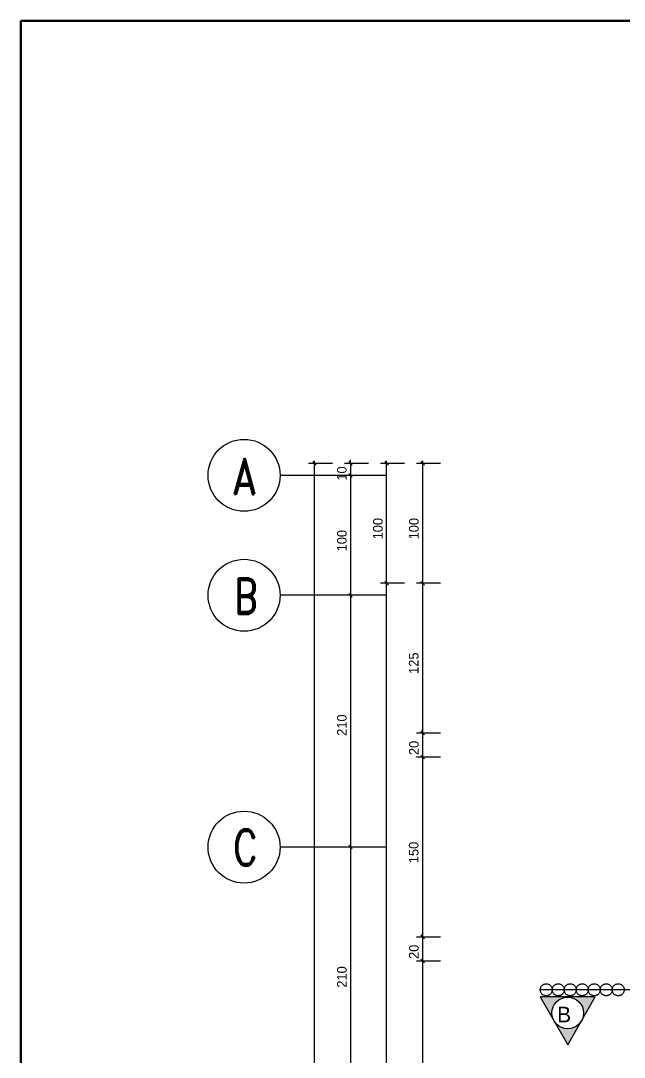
# Model space of a CAD drawing. Extents: x 182769.15 to 182771.38, y 101811.72 to 101812.21.
# Drawn here: x 182769.1488 to 182769.2493, y 101812.0408 to 101812.2136 of the extents above; entities that cross this region are included whole.
import ezdxf

# ---------------------------------------------------------------- set-up
doc = ezdxf.new("R2010")
doc.units = 0
doc.header["$MEASUREMENT"] = 0
doc.linetypes.add('DASHDOTX2', pattern=[50.8, 25.4, -12.7, 0, -12.7])
doc.linetypes.add('DUZ', pattern=[500, 500])
doc.layers.get('0').update_dxf_attribs({"color": 1, "linetype": 'DUZ'})
for name, color, linetype in [('AKS', 191, 'Continuous'), ('AKS YAZI', 81, 'Continuous'), ('dış dikey', 2, 'Continuous'), ('kesit yazısı', 5, 'Continuous'), ('kesit çizgisi', 7, 'DASHDOTX2')]:
    doc.layers.add(name, color=color, linetype=linetype)
doc.layers.add('Standard', color=7, linetype='Continuous', lineweight=25)
doc.styles.add('3', font='bgothl.ttf', dxfattribs={"height": 13})
doc.styles.add('İÇ ÖLÇÜ', font='stylu.ttf', dxfattribs={"height": 8})
doc.styles.add('STYLE1', font='romand.shx', dxfattribs={"width": 0.8, "height": 0.125})

msp = doc.modelspace()

# ---------------------------------------------------------------- hatches: boundary and pattern name
at = {"layer": 'kesit yazısı'}
h = msp.add_hatch(color=256, dxfattribs=at)
h.paths.add_polyline_path([(182769.23991, 101812.04283), (182769.23762, 101812.04683, 0.575071), (182769.24221, 101812.04683)])
h.paths.add_polyline_path([(182769.23726, 101812.04816, 0.129049), (182769.23761, 101812.04686), (182769.23533, 101812.05083), (182769.23991, 101812.05083), (182769.2445, 101812.05083), (182769.24222, 101812.04686, 0.129049), (182769.24257, 101812.04816, 1)])

# ---------------------------------------------------------------- linework, layer by layer
at = {"color": 0, "linetype": 'ByBlock'}
for p, q in [((182769.19802, 101812.13952), (182769.19742, 101812.14012)), ((182769.20342, 101812.14012), (182769.20402, 101812.13952)), ((182769.21002, 101812.13952), (182769.20942, 101812.14012)), ((182769.21602, 101812.13952), (182769.21542, 101812.14012)), ((182769.20402, 101812.13752), (182769.20342, 101812.13812)), ((182769.20402, 101812.13752), (182769.20342, 101812.13812)), ((182769.20942, 101812.12012), (182769.21002, 101812.11952)), ((182769.21002, 101812.11952), (182769.20942, 101812.12012)), ((182769.21602, 101812.11952), (182769.21542, 101812.12012)), ((182769.21542, 101812.12012), (182769.21602, 101812.11952)), ((182769.20402, 101812.11752), (182769.20342, 101812.11812)), ((182769.20342, 101812.11812), (182769.20402, 101812.11752)), ((182769.21542, 101812.09512), (182769.21602, 101812.09452)), ((182769.21542, 101812.09512), (182769.21602, 101812.09452)), ((182769.21602, 101812.09052), (182769.21542, 101812.09112)), ((182769.21602, 101812.09052), (182769.21542, 101812.09112)), ((182769.20402, 101812.07552), (182769.20342, 101812.07612)), ((182769.20342, 101812.07612), (182769.20402, 101812.07552)), ((182769.21542, 101812.06112), (182769.21602, 101812.06052)), ((182769.21542, 101812.06112), (182769.21602, 101812.06052)), ((182769.21602, 101812.05652), (182769.21542, 101812.05712)), ((182769.21602, 101812.05652), (182769.21542, 101812.05712))]:
    msp.add_line(p, q, dxfattribs=at)
at = {"layer": 'AKS', "linetype": 'Continuous'}
for p, q in [((182769.20972, 101812.13782), (182769.19198, 101812.13782)), ((182769.20972, 101812.11782), (182769.19198, 101812.11782)), ((182769.20972, 101812.07582), (182769.19198, 101812.07582))]:
    msp.add_line(p, q, dxfattribs=at)
at = {"layer": 'AKS YAZI', "ltscale": 100}
for centre in [(182769.18598, 101812.13782), (182769.18598, 101812.11782), (182769.18598, 101812.07582)]:
    msp.add_circle(centre, 0.006, dxfattribs=at)
at = {"layer": 'dış dikey'}
for p, q in [((182769.20072, 101812.13982), (182769.19672, 101812.13982)), ((182769.19772, 101811.85342), (182769.19772, 101812.14022)), ((182769.20672, 101812.13982), (182769.20272, 101812.13982)), ((182769.20372, 101812.13982), (182769.20372, 101812.14042)), ((182769.20372, 101812.13982), (182769.20372, 101812.13782)), ((182769.21272, 101812.13982), (182769.20872, 101812.13982)), ((182769.20972, 101812.11942), (182769.20972, 101812.14022)), ((182769.21872, 101812.13982), (182769.21472, 101812.13982)), ((182769.21572, 101812.14022), (182769.21572, 101812.11942)), ((182769.20672, 101812.13782), (182769.20272, 101812.13782)), ((182769.20672, 101812.13782), (182769.20272, 101812.13782)), ((182769.20372, 101812.13822), (182769.20372, 101812.11742)), ((182769.20372, 101812.13782), (182769.20372, 101812.13722)), ((182769.20972, 101811.91542), (182769.20972, 101812.12022)), ((182769.21572, 101812.12022), (182769.21572, 101812.09442)), ((182769.21272, 101812.11982), (182769.20872, 101812.11982)), ((182769.21272, 101812.11982), (182769.20872, 101812.11982)), ((182769.21872, 101812.11982), (182769.21472, 101812.11982)), ((182769.21872, 101812.11982), (182769.21472, 101812.11982)), ((182769.20672, 101812.11782), (182769.20272, 101812.11782)), ((182769.20672, 101812.11782), (182769.20272, 101812.11782)), ((182769.20372, 101812.11822), (182769.20372, 101812.07542)), ((182769.21872, 101812.09482), (182769.21472, 101812.09482)), ((182769.21872, 101812.09482), (182769.21472, 101812.09482)), ((182769.21572, 101812.09482), (182769.21572, 101812.09542)), ((182769.21572, 101812.09482), (182769.21572, 101812.09082)), ((182769.21872, 101812.09082), (182769.21472, 101812.09082)), ((182769.21872, 101812.09082), (182769.21472, 101812.09082)), ((182769.21572, 101812.09122), (182769.21572, 101812.06042)), ((182769.21572, 101812.09082), (182769.21572, 101812.09022)), ((182769.20672, 101812.07582), (182769.20272, 101812.07582)), ((182769.20672, 101812.07582), (182769.20272, 101812.07582)), ((182769.20372, 101812.07622), (182769.20372, 101812.03342)), ((182769.21572, 101812.06082), (182769.21572, 101812.06142)), ((182769.21872, 101812.06082), (182769.21472, 101812.06082)), ((182769.21872, 101812.06082), (182769.21472, 101812.06082)), ((182769.21572, 101812.06082), (182769.21572, 101812.05682)), ((182769.21872, 101812.05682), (182769.21472, 101812.05682)), ((182769.21872, 101812.05682), (182769.21472, 101812.05682)), ((182769.21572, 101812.05722), (182769.21572, 101812.00942)), ((182769.21572, 101812.05682), (182769.21572, 101812.05622))]:
    msp.add_line(p, q, dxfattribs=at)
at = {"layer": 'kesit yazısı'}
for p, q in [((182769.23991, 101812.05083), (182769.23533, 101812.05083)), ((182769.23533, 101812.05083), (182769.23991, 101812.04283)), ((182769.23991, 101812.04283), (182769.2445, 101812.05083)), ((182769.2445, 101812.05083), (182769.23991, 101812.05083))]:
    msp.add_line(p, q, dxfattribs=at)
msp.add_circle((182769.23991, 101812.04816), 0.00265, dxfattribs=at)
at = {"layer": 'kesit çizgisi'}
msp.add_line((182769.44727, 101812.05203), (182769.23533, 101812.05203), dxfattribs=at)
for centre in [(182769.23633, 101812.05203), (182769.23833, 101812.05203), (182769.24033, 101812.05203), (182769.24233, 101812.05203), (182769.24433, 101812.05203), (182769.24633, 101812.05203), (182769.24833, 101812.05203)]:
    msp.add_circle(centre, 0.001, dxfattribs=at)
at = {"layer": 'Standard', "color": 4, "linetype": 'ByBlock', "lineweight": 50}
for p, q in [((182769.52296, 101812.21363), (182769.14876, 101812.21363)), ((182769.14876, 101812.21363), (182769.14876, 101811.72316))]:
    msp.add_line(p, q, dxfattribs=at)

# ---------------------------------------------------------------- texts
at = {"layer": 'AKS YAZI', "style": 'STYLE1', "width": 0.8}
for s, p in [('A', (182769.18397, 101812.13469, 0.00005)), ('B', (182769.18421, 101812.11469, 0.00005)), ('C', (182769.18402, 101812.07275, 0.00005))]:
    msp.add_text(s, height=0.006, dxfattribs=at).set_placement(p)
at = {"layer": 'dış dikey', "color": 11, "style": 'İÇ ÖLÇÜ'}
for s, p in [('10', (182769.20307, 101812.13693)), ('100', (182769.20907, 101812.12714)), ('100', (182769.21507, 101812.12714)), ('100', (182769.20307, 101812.12514)), ('125', (182769.21505, 101812.10471)), ('210', (182769.20307, 101812.09438)), ('20', (182769.21507, 101812.09117)), ('150', (182769.21504, 101812.07314)), ('20', (182769.21507, 101812.05717)), ('210', (182769.20307, 101812.05238))]:
    msp.add_text(s, height=0.0016, rotation=90, dxfattribs=at).set_placement(p)
at = {"layer": 'kesit yazısı', "style": '3'}
msp.add_text('B', height=0.0026, dxfattribs=at).set_placement((182769.23815, 101812.0466))

doc.saveas('drawing.dxf')
